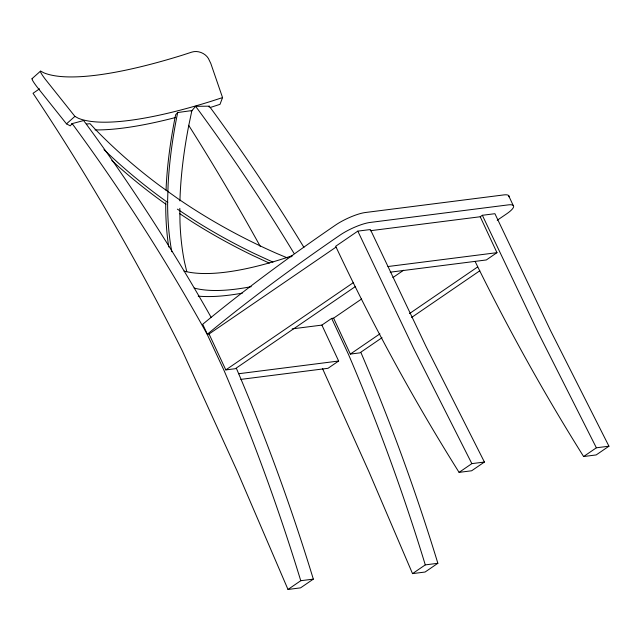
<?xml version="1.0" encoding="UTF-8"?>
<svg xmlns="http://www.w3.org/2000/svg" width="641" height="641" viewBox="0 0 641 641"><rect width="100%" height="100%" fill="white"/><g stroke="black" fill="none" stroke-linecap="round" stroke-linejoin="round"><path stroke-width="0.96" d="M166.083 190.273L166.203 186.379A515.564 207.788 -58 0 1 174.713 119.306L175.674 114.707L177.717 112.536L191.883 110.564L188.742 125.58A512.528 206.562 -58 0 0 179.929 200.929M177.717 112.536L176.579 117.992A512.528 206.562 -58 0 0 168.11 184.672L167.638 199.952A512.528 206.562 -58 0 0 171.804 251.721M222.547 97.592L211.049 101.326A270.638 62.257 -25 0 1 78.242 118.216L74.901 116.366L45.271 79.212A12.532 1.37 51 0 1 41.016 71.279L43.716 72.77A282.985 65.102 -25 0 0 182.589 55.11L191.875 52.097A12.532 9.919 24 0 1 208.397 58.467L210.833 63.539L222.547 97.592L220.007 104.331L209.952 107.6M191.162 111.55L195.601 106.318L209.254 106.174L210.28 107.552A1792.428 1416.562 82.8 0 1 303.93 247.386M208.718 106.799L209.254 106.174M211.121 317.351L207.388 310.717A1792.428 1416.562 82.8 0 0 85.75 123.384L83.634 120.556L72.153 123.617L70.246 125.86L66.488 123.857L36.858 86.695A12.532 1.37 51 0 1 32.603 78.771M71.616 124.242L72.377 123.553M290.95 256.929L292.36 255.655L284.42 258.331A266.8 78.963 -30.8 0 1 184.031 271.103M32.058 78.659L40.471 71.167M66.488 123.857L74.901 116.366M39.534 88.835L33.036 93.282A2150.01 1699.155 82.8 0 1 182.469 351.132L237.05 470.855L287.993 589.464L300.557 587.861L313.329 579.127A1721.854 1360.787 82.8 0 0 236.473 368.559M357.814 231.129L335.684 246.272A1896.871 1499.107 82.8 0 0 459.084 472.377L471.648 470.774L484.42 462.041L426.145 346.693L370.386 229.534L357.814 231.129L413.573 348.295L471.848 463.635L484.42 462.041M508.97 196.827A23.18 5.336 -25 0 0 503.618 194.936L365.37 212.516A23.18 5.336 -25 0 0 335.531 225.087A979.44 225.32 -25 0 0 202.708 324.266L207.339 334.217L209.054 333.993L335.94 247.162M209.054 333.993L225.808 369.913L353.127 282.785M355.258 286.631L235.327 368.703L225.808 369.913M292.176 328.881L321.894 325.099L331.685 318.401L333.592 318.16L361.604 298.986M370.234 230.736L480.221 216.746L482.353 215.288L494.916 213.693L550.675 330.86L608.95 446.2L596.178 454.934L583.614 456.536A1896.871 1499.107 82.8 0 1 475.157 261.536M392.909 277.561L403.622 270.23M321.894 325.099L338.648 361.019L328.008 368.303L240.816 379.392M480.221 216.746L496.967 252.666L486.335 259.95L390.217 272.177M333.592 318.16L350.339 354.08L379.913 333.841M409.479 313.601L477.657 266.944M382.036 337.687L359.865 352.87L350.339 354.08M411.61 317.455L479.788 270.79M287.993 589.464L300.757 580.722L313.329 579.127M459.084 472.377L471.848 463.635M322.495 368.519L369 471.872L412.524 573.623L425.287 564.889L437.859 563.287A1721.854 1360.787 82.8 0 0 361.003 352.726M583.614 456.536L596.378 447.795L608.95 446.2M437.859 563.287L425.087 572.028L412.524 573.623M387.981 266.528L496.967 252.666M238.572 373.751L338.648 361.019M86.391 124.074L90.036 123.689L94.435 128.44A512.528 403.469 13 0 0 159.825 185.73L177.91 198.646A512.528 403.469 13 0 0 276.888 253.524L287.312 257.882M272.954 262.121L253.908 253.339A512.528 403.469 13 0 1 194.439 220.36L177.381 209.142M269.276 263.09L252.57 255.382A515.564 405.857 13 0 1 192.749 222.219L179.576 213.557M195.601 106.318L197.716 109.146A1792.428 1416.562 82.8 0 1 293.955 253.259M72.153 123.617L73.178 124.987A1792.428 1416.562 82.8 0 1 207.155 334.241L223.901 370.161A1721.854 1360.787 82.8 0 1 300.757 580.722M596.378 447.795L538.103 332.455L482.353 215.288M508.553 195.481L513.193 205.432M331.685 318.401L348.44 354.321A1721.854 1360.787 82.8 0 1 425.287 564.889M186.779 271.656L184.528 262.161A512.528 206.562 -58 0 1 179.993 222.203L179.817 208.349M175.594 117.503A281.583 64.781 -25 0 1 95.02 129.899M188.662 125.299A2150.01 1699.155 82.8 0 1 260.382 246.601M167.79 202.516A512.528 403.469 13 0 1 103.97 149.569M165.939 204.263A515.564 405.857 13 0 1 111.782 160.482M207.339 334.217A979.44 225.32 -25 0 1 340.171 235.031A23.18 5.336 -25 0 1 370.009 222.467L508.257 204.88A23.18 5.336 -25 0 1 506.598 213.87A979.44 225.32 -25 0 1 497.232 220.248M168.743 246.985A515.564 207.788 -58 0 1 165.723 202.748M242.338 293.121A277.417 82.104 -30.8 0 1 198.197 296.134M251.248 286.663A266.8 78.963 -30.8 0 1 194.151 288.065"/></g></svg>
